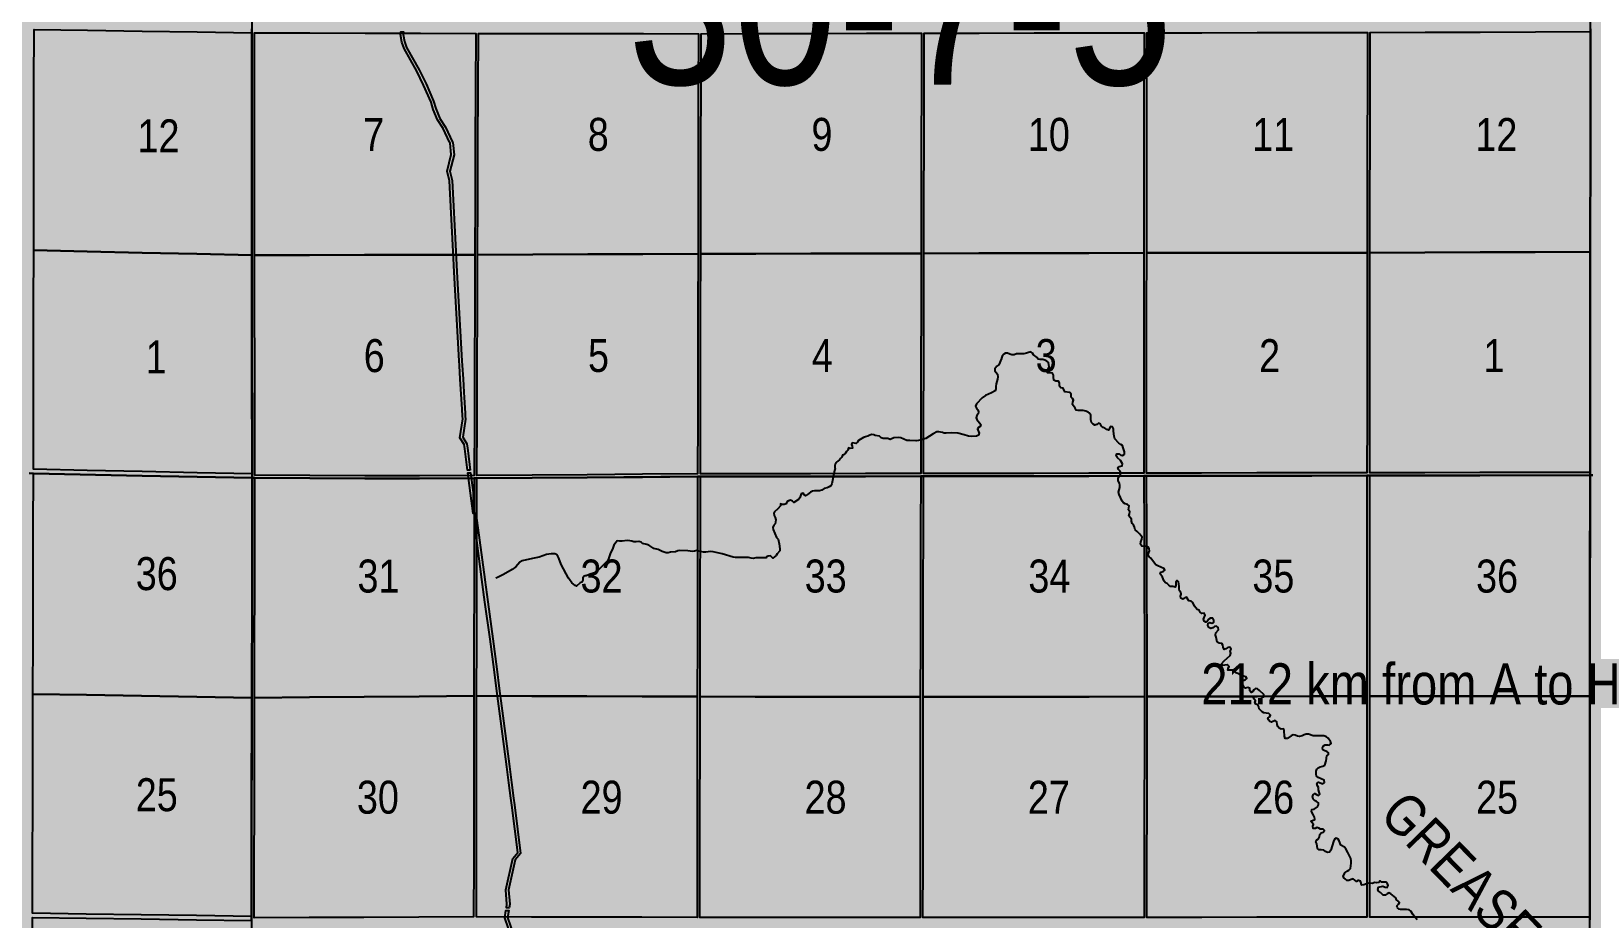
# Model space of a CAD drawing. Extents: x 639460 to 650829, y 5702863 to 5715975.
# Drawn here: x 645474.1 to 645853.1, y 5712428.6 to 5712644.2 of the extents above; entities that cross this region are included whole.
import ezdxf
from ezdxf.enums import TextEntityAlignment as Align

# ---------------------------------------------------------------- set-up
doc = ezdxf.new("R2010")
doc.units = 0
doc.header["$LTSCALE"] = 5
doc.linetypes.add('DASHED2', pattern=[9.525, 6.35, -3.175])
for name, color, linetype in [('P-PROPOSED', 10, 'Continuous'), ('Quarters', 8, 'Continuous'), ('RoadSeg', 57, 'DASHED2'), ('ROUTE-MAP-LABELS', 210, 'Continuous'), ('T-WATER', 160, 'Continuous'), ('T-WATER-T', 170, 'Continuous')]:
    doc.layers.add(name, color=color, linetype=linetype)
doc.layers.add('ROUTE-MAP-BACKGROUND-H', color=7, linetype='Continuous', true_color=0xf0ebff)
doc.styles.add('120', font='ARIALN.TTF', dxfattribs={"height": 13})
doc.styles.add('80', font='ARIALN.TTF', dxfattribs={"height": 10})
doc.styles.add('TXT', font='ARIALN.TTF', dxfattribs={"height": 0.2})

# ---------------------------------------------------------------- blocks, each defined once
blk = doc.blocks.new('*U440')
h = blk.add_hatch(color=255)
edge = h.paths.add_edge_path()
edge.add_line((-49, -11.5), (49, -11.5))
edge.add_arc((49, -5.5), 6, 270, 360)
edge.add_line((55, -5.5), (55, 4))
edge.add_arc((49, 4), 6, 0, 90)
edge.add_line((49, 10), (-49, 10))
edge.add_arc((-49, 4), 6, 90, 180)
edge.add_line((-55, 4), (-55, -5.5))
edge.add_arc((-49, -5.5), 6, 180, 270)
at = {"color": 210, "flags": 128}
blk.add_lwpolyline([(-49, -11.5, 3, 3, 0), (49, -11.5, 3, 3, 0.414214), (55, -5.5, 3, 3, 0), (55, 4, 3, 0, 0.414214), (49, 10, 0, 0, 0), (-49, 10, 0, 0, 0.414214), (-55, 4, 0, 0, 0), (-55, -5.5, 0, 3, 0.414214)], format="xyseb", close=True, dxfattribs=at)
for points in [[(-215.18, -182.67, 0, 7.5, 0), (0, 0, 0, 0, 0)], [(240.57, -23.37, 0, 7.5, 0), (0, 0, 0, 0, 0)]]:
    blk.add_lwpolyline(points, format="xyseb", dxfattribs=at)
at = {"color": 210, "style": '80'}
blk.add_attdef('ENTER_TEXT_001', (-35.99, -5), '', height=10, dxfattribs=at)

msp = doc.modelspace()

# ---------------------------------------------------------------- hatches: boundary and pattern name
at = {"layer": 'ROUTE-MAP-BACKGROUND-H'}
h = msp.add_hatch(color=256, dxfattribs=at)
h.dxf.hatch_style = 1
h.paths.add_polyline_path([(644722.08, 5712923.1), (644716.33, 5711989.96), (646823.87, 5711989.96), (646818.02, 5712923.32)])

# ---------------------------------------------------------------- linework, layer by layer
at = {"layer": 'P-PROPOSED'}
for points in [[(645580.72, 5712537.56), (645580.05, 5712537.56), (645579.38, 5712542.71), (645579.3, 5712543.31), (645579.24, 5712543.76), (645578.18, 5712545.45), (645578.87, 5712550.02), (645578.82, 5712550.72), (645578.72, 5712552.4), (645578.29, 5712559.67), (645578.09, 5712562.96), (645578.02, 5712564.13), (645576.82, 5712585.66), (645576.56, 5712590.7), (645575.84, 5712604.67), (645575.68, 5712607.82), (645575.07, 5712610.18), (645576.1, 5712614.18), (645575.82, 5712616.95), (645575.69, 5712617.24), (645574.09, 5712620.57), (645572.75, 5712622.66), (645571.72, 5712625.14), (645571.18, 5712626.92), (645569.38, 5712631.07), (645567.75, 5712634.48), (645564.65, 5712639.94), (645564.06, 5712641.51), (645563.76, 5712643.35), (645563.83, 5712643.97), (645564.49, 5712643.97), (645564.48, 5712643.89), (645564.43, 5712643.37), (645564.7, 5712641.68), (645565.25, 5712640.22), (645568.34, 5712634.78), (645569.98, 5712631.34), (645571.8, 5712627.15), (645572.34, 5712625.36), (645573.33, 5712622.97), (645574.67, 5712620.89), (645576.42, 5712617.24), (645576.47, 5712617.13), (645576.77, 5712614.13), (645575.75, 5712610.18), (645576.33, 5712607.92), (645577.22, 5712590.73), (645577.22, 5712590.7), (645577.48, 5712585.69), (645578.69, 5712564.13), (645578.75, 5712563), (645578.95, 5712559.71), (645579.14, 5712556.54), (645579.22, 5712555.23), (645579.44, 5712551.42), (645579.49, 5712550.72), (645579.53, 5712549.99), (645578.87, 5712545.59), (645579.87, 5712543.99), (645580.01, 5712542.93), (645580.09, 5712542.33), (645580.72, 5712537.56)], [(645581.42, 5712532.16), (645581.43, 5712527.07), (645580.14, 5712536.89), (645580.8, 5712536.9), (645581.42, 5712532.16)], [(645590.3, 5712432.17), (645590.17, 5712431.33), (645589.5, 5712431.33), (645589.63, 5712432.2), (645589.31, 5712435.68), (645591.01, 5712443.3), (645592.26, 5712444.73), (645590.79, 5712456.19), (645590.57, 5712457.93), (645590.1, 5712461.61), (645589.58, 5712465.56), (645588.13, 5712476.62), (645587.65, 5712480.28), (645587.1, 5712484.54), (645586.5, 5712489.19), (645585.51, 5712496.5), (645584.28, 5712505.54), (645583.56, 5712510.98), (645582.29, 5712520.51), (645582.09, 5712522), (645582.09, 5712527.09), (645582.94, 5712520.6), (645584.22, 5712510.98), (645584.23, 5712510.96), (645584.94, 5712505.63), (645586.16, 5712496.59), (645587.15, 5712489.27), (645587.76, 5712484.54), (645588.31, 5712480.37), (645588.78, 5712476.7), (645590.24, 5712465.64), (645590.75, 5712461.69), (645591.24, 5712457.93), (645591.45, 5712456.27), (645592.95, 5712444.52), (645591.62, 5712442.99), (645589.98, 5712435.64), (645590.3, 5712432.17)]]:
    msp.add_lwpolyline(points, close=True, dxfattribs=at)
msp.add_lwpolyline([(645590.03, 5712426.27), (645589.11, 5712428.86), (645589.39, 5712430.67), (645590.06, 5712430.67), (645589.79, 5712428.92), (645591.25, 5712424.78)], dxfattribs=at)
at = {"layer": 'Quarters'}
for points in [[(645474.07, 5712860.03), (645475.08, 5712860.03), (645501.42, 5712859.8), (645510.88, 5712859.72), (645528.1, 5712859.57), (645528.07, 5712832.23), (645528.04, 5712805.43), (645528.01, 5712778.64), (645527.98, 5712752.17), (645527.97, 5712751.17), (645527.94, 5712724.37), (645527.91, 5712697.57), (645527.88, 5712670.82), (645527.67, 5712644.77), (645527.66, 5712643.77), (645527.65, 5712616.76), (645527.63, 5712589.75), (645527.69, 5712563.05), (645527.75, 5712536.69), (645527.75, 5712535.68), (645527.75, 5712535.68), (645501.01, 5712536.23), (645474.6, 5712536.78), (645473.59, 5712536.8)], [(645853.35, 5712536.34), (645852.68, 5712536.34), (645852.68, 5712537.01), (645852.7, 5712563.78), (645852.72, 5712590.55), (645852.75, 5712617.32), (645852.78, 5712644.09), (645852.78, 5712644.76), (645852.72, 5712671.52), (645852.67, 5712698.27), (645852.65, 5712725.28), (645852.63, 5712752.3), (645852.63, 5712752.97), (645852.59, 5712779.75), (645852.56, 5712806.5), (645852.61, 5712833.13), (645852.67, 5712860.05), (645853.34, 5712860.06)], [(645852.78, 5712644.76), (645852.78, 5712644.09), (645852.75, 5712617.32), (645852.72, 5712590.55), (645852.7, 5712563.78), (645852.68, 5712537.01), (645852.68, 5712536.34), (645852.68, 5712536.34), (645825.92, 5712536.3), (645799.16, 5712536.25), (645798.49, 5712536.25), (645771.73, 5712536.21), (645744.98, 5712536.17), (645744.31, 5712536.16), (645717.55, 5712536.12), (645690.79, 5712536.08), (645690.12, 5712536.08), (645663.36, 5712536.03), (645636.61, 5712535.99), (645635.94, 5712535.99), (645609.13, 5712535.79), (645582.33, 5712535.59), (645581.66, 5712535.59), (645555.11, 5712535.54), (645528.42, 5712535.68), (645527.75, 5712535.68), (645527.75, 5712536.69), (645527.69, 5712563.05), (645527.63, 5712589.75), (645527.65, 5712616.76), (645527.66, 5712643.77), (645527.67, 5712644.77)], [(645473.59, 5712536.8), (645474.6, 5712536.78), (645501.01, 5712536.23), (645527.75, 5712535.68), (645527.7, 5712508.98), (645527.65, 5712482.28), (645527.6, 5712455.58), (645527.56, 5712429.21), (645527.56, 5712428.21), (645527.51, 5712401.5), (645527.47, 5712374.8), (645527.43, 5712348.1), (645527.39, 5712321.73), (645527.38, 5712320.73), (645527.34, 5712294.03), (645527.3, 5712267.33), (645527.25, 5712240.63), (645527.21, 5712214.26), (645527.21, 5712213.26)], [(645527.56, 5712428.21), (645527.56, 5712429.21), (645527.6, 5712455.58), (645527.65, 5712482.28), (645527.7, 5712508.98), (645527.75, 5712535.68), (645528.42, 5712535.68), (645555.11, 5712535.54), (645581.66, 5712535.59), (645582.33, 5712535.59), (645609.13, 5712535.79), (645635.94, 5712535.99), (645636.61, 5712535.99), (645663.36, 5712536.03), (645690.12, 5712536.08), (645690.79, 5712536.08), (645717.55, 5712536.12), (645744.31, 5712536.16), (645744.98, 5712536.17), (645771.73, 5712536.21), (645798.49, 5712536.25), (645799.16, 5712536.25), (645825.92, 5712536.3), (645852.68, 5712536.34), (645852.66, 5712509.52), (645852.65, 5712482.7), (645852.63, 5712455.88), (645852.62, 5712429.06), (645852.62, 5712428.39)], [(645853.42, 5712212.99), (645852.75, 5712212.99), (645852.74, 5712213.66), (645852.69, 5712240.29), (645852.63, 5712266.92), (645852.62, 5712293.7), (645852.61, 5712320.49), (645852.61, 5712321.16), (645852.6, 5712347.96), (645852.59, 5712374.75), (645852.6, 5712401.57), (645852.62, 5712428.39), (645852.62, 5712429.06), (645852.63, 5712455.88), (645852.65, 5712482.7), (645852.66, 5712509.52), (645852.68, 5712536.34), (645853.35, 5712536.34)]]:
    msp.add_lwpolyline(points, dxfattribs=at)
for points in [[(645487.66, 5712590.7), (645474.68, 5712591.01), (645474.7, 5712604.41), (645474.72, 5712617.8), (645474.74, 5712631.2), (645474.76, 5712644.59), (645487.73, 5712644.39), (645501.04, 5712644.18), (645514.35, 5712643.97), (645527.66, 5712643.77), (645527.65, 5712630.26), (645527.65, 5712616.76), (645527.64, 5712603.25), (645527.63, 5712589.75), (645514.31, 5712590.06), (645500.99, 5712590.38), (645487.66, 5712590.7)], [(645541.68, 5712589.78), (645528.3, 5712589.75), (645528.31, 5712603.25), (645528.32, 5712616.75), (645528.32, 5712630.26), (645528.32, 5712643.76), (645541.75, 5712643.72), (645555.18, 5712643.68), (645568.6, 5712643.64), (645582.03, 5712643.6), (645581.97, 5712630.13), (645581.91, 5712616.65), (645581.87, 5712603.27), (645581.83, 5712589.89), (645568.44, 5712589.86), (645555.06, 5712589.82), (645541.68, 5712589.78)], [(645595.88, 5712589.95), (645582.5, 5712589.89), (645582.54, 5712603.27), (645582.58, 5712616.65), (645582.64, 5712630.13), (645582.7, 5712643.6), (645596.05, 5712643.59), (645609.41, 5712643.57), (645622.76, 5712643.56), (645636.12, 5712643.54), (645636.1, 5712630.18), (645636.07, 5712616.82), (645636.05, 5712603.46), (645636.03, 5712590.1), (645622.64, 5712590.05), (645609.26, 5712590), (645595.88, 5712589.95)], [(645650.08, 5712590.13), (645636.7, 5712590.1), (645636.72, 5712603.46), (645636.74, 5712616.82), (645636.77, 5712630.18), (645636.79, 5712643.54), (645650.17, 5712643.57), (645663.54, 5712643.61), (645676.92, 5712643.64), (645690.3, 5712643.67), (645690.28, 5712630.31), (645690.25, 5712616.94), (645690.23, 5712603.57), (645690.21, 5712590.21), (645676.83, 5712590.18), (645663.45, 5712590.15), (645650.08, 5712590.13)], [(645704.24, 5712590.23), (645690.88, 5712590.21), (645690.9, 5712603.58), (645690.92, 5712616.94), (645690.94, 5712630.31), (645690.97, 5712643.67), (645704.31, 5712643.7), (645717.66, 5712643.73), (645731, 5712643.75), (645744.35, 5712643.78), (645744.34, 5712630.41), (645744.34, 5712617.04), (645744.33, 5712603.67), (645744.33, 5712590.31), (645730.96, 5712590.28), (645717.6, 5712590.26), (645704.24, 5712590.23)], [(645758.38, 5712590.32), (645745, 5712590.31), (645745, 5712603.67), (645745.01, 5712617.04), (645745.01, 5712630.41), (645745.02, 5712643.78), (645758.41, 5712643.79), (645771.81, 5712643.8), (645785.21, 5712643.82), (645798.6, 5712643.83), (645798.59, 5712630.47), (645798.58, 5712617.1), (645798.56, 5712603.74), (645798.55, 5712590.38), (645785.16, 5712590.36), (645771.77, 5712590.34), (645758.38, 5712590.32)], [(645852.72, 5712590.55), (645839.35, 5712590.51), (645825.97, 5712590.47), (645812.59, 5712590.42), (645799.22, 5712590.38), (645799.23, 5712603.74), (645799.24, 5712617.11), (645799.26, 5712630.47), (645799.27, 5712643.83), (645812.65, 5712643.9), (645826.03, 5712643.96), (645839.41, 5712644.03), (645852.78, 5712644.09), (645852.77, 5712630.71), (645852.75, 5712617.32), (645852.74, 5712603.94), (645852.72, 5712590.55)], [(645487.63, 5712537.51), (645474.6, 5712537.78), (645474.62, 5712550.84), (645474.64, 5712564.23), (645474.66, 5712577.62), (645474.68, 5712591.01), (645487.66, 5712590.7), (645500.99, 5712590.38), (645514.31, 5712590.06), (645527.63, 5712589.75), (645527.66, 5712576.4), (645527.69, 5712563.05), (645527.72, 5712549.7), (645527.75, 5712536.69), (645514.38, 5712536.96), (645501, 5712537.24), (645487.63, 5712537.51)], [(645541.76, 5712536.28), (645528.42, 5712536.35), (645528.39, 5712549.7), (645528.36, 5712563.05), (645528.33, 5712576.4), (645528.3, 5712589.75), (645541.68, 5712589.78), (645555.06, 5712589.82), (645568.44, 5712589.86), (645581.83, 5712589.89), (645581.78, 5712576.48), (645581.74, 5712563.07), (645581.7, 5712549.66), (645581.66, 5712536.26), (645568.38, 5712536.23), (645555.11, 5712536.21), (645541.76, 5712536.28)], [(645595.73, 5712536.36), (645582.33, 5712536.26), (645582.37, 5712549.67), (645582.41, 5712563.08), (645582.45, 5712576.49), (645582.5, 5712589.89), (645595.88, 5712589.95), (645609.26, 5712590), (645622.64, 5712590.05), (645636.03, 5712590.1), (645636.01, 5712576.74), (645635.98, 5712563.38), (645635.96, 5712550.02), (645635.94, 5712536.66), (645622.54, 5712536.56), (645609.13, 5712536.46), (645595.73, 5712536.36)], [(645649.99, 5712536.68), (645636.61, 5712536.66), (645636.63, 5712550.02), (645636.65, 5712563.38), (645636.67, 5712576.74), (645636.7, 5712590.1), (645650.08, 5712590.13), (645663.45, 5712590.15), (645676.83, 5712590.18), (645690.21, 5712590.21), (645690.19, 5712576.84), (645690.17, 5712563.48), (645690.14, 5712550.11), (645690.12, 5712536.75), (645676.74, 5712536.72), (645663.36, 5712536.7), (645649.99, 5712536.68)], [(645704.17, 5712536.77), (645690.79, 5712536.75), (645690.81, 5712550.11), (645690.84, 5712563.48), (645690.86, 5712576.84), (645690.88, 5712590.21), (645704.24, 5712590.23), (645717.6, 5712590.26), (645730.96, 5712590.28), (645744.33, 5712590.31), (645744.32, 5712576.94), (645744.32, 5712563.57), (645744.31, 5712550.2), (645744.31, 5712536.83), (645730.93, 5712536.81), (645717.55, 5712536.79), (645704.17, 5712536.77)], [(645758.35, 5712536.86), (645744.98, 5712536.84), (645744.98, 5712550.2), (645744.99, 5712563.57), (645744.99, 5712576.94), (645745, 5712590.31), (645758.38, 5712590.32), (645771.77, 5712590.34), (645785.16, 5712590.36), (645798.55, 5712590.38), (645798.53, 5712577.01), (645798.52, 5712563.65), (645798.51, 5712550.29), (645798.49, 5712536.92), (645785.11, 5712536.9), (645771.73, 5712536.88), (645758.35, 5712536.86)], [(645799.22, 5712590.38), (645812.59, 5712590.42), (645825.97, 5712590.47), (645839.35, 5712590.51), (645852.72, 5712590.55), (645852.71, 5712577.17), (645852.7, 5712563.78), (645852.69, 5712550.4), (645852.68, 5712537.01), (645839.3, 5712536.99), (645825.92, 5712536.97), (645812.54, 5712536.95), (645799.16, 5712536.92), (645799.18, 5712550.29), (645799.19, 5712563.65), (645799.2, 5712577.01), (645799.22, 5712590.38)], [(645487.53, 5712482.98), (645474.49, 5712483.21), (645474.52, 5712496.6), (645474.54, 5712510), (645474.57, 5712523.39), (645474.6, 5712536.78), (645487.63, 5712536.51), (645501.01, 5712536.23), (645514.38, 5712535.96), (645527.75, 5712535.68), (645527.72, 5712522.33), (645527.7, 5712508.98), (645527.67, 5712495.63), (645527.65, 5712482.28), (645514.27, 5712482.51), (645500.9, 5712482.75), (645487.53, 5712482.98)], [(645595.65, 5712482.73), (645582.24, 5712482.77), (645582.27, 5712496.1), (645582.3, 5712509.42), (645582.32, 5712522.51), (645582.33, 5712535.59), (645595.73, 5712535.69), (645609.13, 5712535.79), (645622.53, 5712535.89), (645635.94, 5712535.99), (645635.92, 5712522.76), (645635.9, 5712509.53), (645635.88, 5712496.06), (645635.86, 5712482.59), (645622.46, 5712482.64), (645609.05, 5712482.68), (645595.65, 5712482.73)], [(645649.9, 5712482.57), (645636.53, 5712482.59), (645636.55, 5712496.06), (645636.57, 5712509.52), (645636.59, 5712522.76), (645636.61, 5712535.99), (645649.98, 5712536.01), (645663.36, 5712536.03), (645676.74, 5712536.05), (645690.12, 5712536.08), (645690.09, 5712522.66), (645690.06, 5712509.25), (645690.03, 5712495.87), (645690, 5712482.49), (645676.63, 5712482.51), (645663.27, 5712482.54), (645649.9, 5712482.57)], [(645704.13, 5712482.51), (645690.67, 5712482.49), (645690.7, 5712495.87), (645690.73, 5712509.26), (645690.76, 5712522.67), (645690.79, 5712536.08), (645704.17, 5712536.1), (645717.55, 5712536.12), (645730.93, 5712536.14), (645744.31, 5712536.16), (645744.35, 5712522.77), (645744.39, 5712509.38), (645744.44, 5712495.98), (645744.48, 5712482.58), (645731.03, 5712482.56), (645717.58, 5712482.53), (645704.13, 5712482.51)], [(645758.49, 5712482.6), (645745.15, 5712482.58), (645745.11, 5712495.98), (645745.06, 5712509.39), (645745.02, 5712522.78), (645744.98, 5712536.17), (645758.35, 5712536.19), (645771.73, 5712536.21), (645785.11, 5712536.23), (645798.49, 5712536.25), (645798.49, 5712522.88), (645798.5, 5712509.5), (645798.5, 5712496.09), (645798.5, 5712482.68), (645785.17, 5712482.66), (645771.83, 5712482.63), (645758.49, 5712482.6)], [(645812.54, 5712482.69), (645799.17, 5712482.68), (645799.17, 5712496.09), (645799.17, 5712509.5), (645799.16, 5712522.88), (645799.16, 5712536.25), (645812.54, 5712536.28), (645825.92, 5712536.3), (645839.3, 5712536.32), (645852.68, 5712536.34), (645852.67, 5712522.93), (645852.66, 5712509.52), (645852.65, 5712496.11), (645852.65, 5712482.7), (645839.28, 5712482.7), (645825.91, 5712482.69), (645812.54, 5712482.69)], [(645541.63, 5712482.41), (645528.32, 5712482.28), (645528.34, 5712495.63), (645528.37, 5712508.99), (645528.39, 5712522.33), (645528.42, 5712535.68), (645541.76, 5712535.61), (645555.11, 5712535.54), (645568.38, 5712535.56), (645581.66, 5712535.59), (645581.65, 5712522.5), (645581.63, 5712509.42), (645581.6, 5712496.1), (645581.57, 5712482.77), (645568.26, 5712482.65), (645554.95, 5712482.53), (645541.63, 5712482.41)], [(645487.43, 5712429.79), (645474.39, 5712429.98), (645474.41, 5712443.04), (645474.44, 5712456.43), (645474.47, 5712469.82), (645474.49, 5712483.21), (645487.53, 5712482.98), (645500.9, 5712482.75), (645514.27, 5712482.51), (645527.65, 5712482.28), (645527.62, 5712468.93), (645527.6, 5712455.58), (645527.58, 5712442.23), (645527.56, 5712429.21), (645514.18, 5712429.4), (645500.81, 5712429.6), (645487.43, 5712429.79)], [(645541.55, 5712428.92), (645528.23, 5712428.88), (645528.25, 5712442.23), (645528.27, 5712455.58), (645528.29, 5712468.93), (645528.32, 5712482.28), (645541.63, 5712482.41), (645554.95, 5712482.53), (645568.26, 5712482.65), (645581.57, 5712482.77), (645581.56, 5712469.35), (645581.55, 5712455.92), (645581.54, 5712442.49), (645581.53, 5712429.07), (645568.21, 5712429.02), (645554.88, 5712428.97), (645541.55, 5712428.92)], [(645595.6, 5712429.04), (645582.2, 5712429.07), (645582.21, 5712442.49), (645582.22, 5712455.92), (645582.23, 5712469.34), (645582.24, 5712482.77), (645595.65, 5712482.73), (645609.05, 5712482.68), (645622.46, 5712482.64), (645635.86, 5712482.59), (645635.84, 5712469.19), (645635.83, 5712455.78), (645635.81, 5712442.38), (645635.79, 5712428.97), (645622.39, 5712428.99), (645608.99, 5712429.02), (645595.6, 5712429.04)], [(645649.85, 5712428.96), (645636.46, 5712428.97), (645636.48, 5712442.37), (645636.5, 5712455.78), (645636.51, 5712469.19), (645636.53, 5712482.59), (645649.9, 5712482.57), (645663.27, 5712482.54), (645676.63, 5712482.51), (645690, 5712482.49), (645690, 5712469.1), (645690, 5712455.72), (645690, 5712442.33), (645689.99, 5712428.95), (645676.61, 5712428.95), (645663.23, 5712428.96), (645649.85, 5712428.96)], [(645704.09, 5712428.95), (645690.66, 5712428.95), (645690.67, 5712442.33), (645690.67, 5712455.72), (645690.67, 5712469.1), (645690.67, 5712482.49), (645704.13, 5712482.51), (645717.58, 5712482.53), (645731.03, 5712482.56), (645744.48, 5712482.58), (645744.45, 5712469.17), (645744.42, 5712455.77), (645744.39, 5712442.37), (645744.36, 5712428.96), (645730.94, 5712428.96), (645717.51, 5712428.96), (645704.09, 5712428.95)], [(645758.4, 5712428.98), (645745.03, 5712428.97), (645745.06, 5712442.37), (645745.09, 5712455.77), (645745.12, 5712469.18), (645745.15, 5712482.58), (645758.49, 5712482.6), (645771.83, 5712482.63), (645785.17, 5712482.66), (645798.5, 5712482.68), (645798.5, 5712469.27), (645798.5, 5712455.86), (645798.49, 5712442.45), (645798.49, 5712429.04), (645785.12, 5712429.02), (645771.76, 5712429), (645758.4, 5712428.98)], [(645812.52, 5712429.05), (645799.16, 5712429.04), (645799.16, 5712442.45), (645799.17, 5712455.86), (645799.17, 5712469.27), (645799.17, 5712482.68), (645812.54, 5712482.69), (645825.91, 5712482.69), (645839.28, 5712482.7), (645852.65, 5712482.7), (645852.64, 5712469.29), (645852.63, 5712455.88), (645852.62, 5712442.47), (645852.62, 5712429.06), (645839.25, 5712429.06), (645825.89, 5712429.05), (645812.52, 5712429.05)], [(645487.33, 5712375.26), (645474.28, 5712375.41), (645474.31, 5712388.8), (645474.34, 5712402.2), (645474.36, 5712415.59), (645474.39, 5712428.98), (645487.43, 5712428.79), (645500.81, 5712428.59), (645514.18, 5712428.4), (645527.56, 5712428.21), (645527.54, 5712414.85), (645527.51, 5712401.5), (645527.49, 5712388.15), (645527.47, 5712374.8), (645514.09, 5712374.96), (645500.71, 5712375.11), (645487.33, 5712375.26)]]:
    msp.add_lwpolyline(points, close=True, dxfattribs=at)
at = {"layer": 'T-WATER', "linetype": 'Continuous'}
msp.add_lwpolyline([(645810.71, 5712428.37), (645809.73, 5712429.6), (645809.18, 5712430.46), (645808.75, 5712430.78), (645808.07, 5712430.87), (645806.79, 5712430.88), (645806.62, 5712430.93), (645806.31, 5712431.01), (645805.93, 5712431.32), (645805.85, 5712431.59), (645805.79, 5712431.8), (645806.14, 5712432.17), (645806.42, 5712432.58), (645806.1, 5712432.95), (645805.68, 5712433.24), (645805.47, 5712433.7), (645805.13, 5712434.06), (645804.69, 5712434.35), (645804.27, 5712434.73), (645803.82, 5712434.92), (645803.38, 5712434.69), (645802.95, 5712434.37), (645802.46, 5712434.35), (645801.75, 5712435.01), (645801.34, 5712435.32), (645801.14, 5712435.78), (645801.31, 5712436.29), (645802.38, 5712436.53), (645802.9, 5712436.34), (645803.38, 5712436.27), (645803.68, 5712436.68), (645803.5, 5712437.15), (645803.17, 5712437.53), (645802.63, 5712437.5), (645802.14, 5712437.56), (645801.73, 5712437.83), (645801.37, 5712437.45), (645800.85, 5712437.4), (645800.36, 5712437.48), (645799.86, 5712437.22), (645798.76, 5712437.31), (645797.77, 5712436.9), (645797.29, 5712436.8), (645797.08, 5712437.23), (645797.05, 5712437.31), (645796.89, 5712437.77), (645796.42, 5712437.9), (645796.4, 5712437.91), (645795.96, 5712437.69), (645795.14, 5712438.3), (645794.63, 5712438.19), (645794.12, 5712437.92), (645793.63, 5712437.95), (645793.27, 5712438.28), (645792.87, 5712438.54), (645792.69, 5712438.98), (645793.23, 5712439.88), (645793.66, 5712440.23), (645794.11, 5712440.43), (645794.47, 5712440.83), (645794.65, 5712442.15), (645794.66, 5712442.74), (645794.58, 5712443.27), (645793.89, 5712444.76), (645793.37, 5712445.65), (645793.02, 5712446.03), (645792.13, 5712446.49), (645791.76, 5712447.55), (645791.48, 5712447.97), (645791.04, 5712448.21), (645790.6, 5712447.97), (645790.37, 5712447.43), (645789.73, 5712445.28), (645789.42, 5712444.83), (645788.88, 5712444.74), (645788.42, 5712444.94), (645788, 5712445.27), (645787.37, 5712445.37), (645786.88, 5712445.37), (645786.45, 5712445.7), (645786.3, 5712446.82), (645786.12, 5712447.32), (645786.33, 5712447.77), (645786.71, 5712448.09), (645786.99, 5712448.5), (645787.02, 5712449.14), (645787.4, 5712449.53), (645787.87, 5712449.7), (645788.19, 5712450.04), (645787.87, 5712450.38), (645787.23, 5712450.36), (645786.83, 5712450.67), (645786.34, 5712450.83), (645785.92, 5712450.56), (645785.44, 5712450.57), (645785.35, 5712451.11), (645785.53, 5712451.57), (645785.18, 5712451.92), (645784.9, 5712452.33), (645785.85, 5712452.76), (645785.87, 5712452.83), (645785.76, 5712453.34), (645785.54, 5712453.8), (645784.99, 5712454.67), (645785.1, 5712455.14), (645785.65, 5712455.26), (645786.46, 5712455.86), (645786.72, 5712456.27), (645786.71, 5712456.83), (645786.27, 5712457.11), (645785.77, 5712457.33), (645785.44, 5712457.67), (645785.32, 5712458.12), (645785.28, 5712458.25), (645785.47, 5712458.74), (645785.85, 5712459.08), (645786.23, 5712458.8), (645786.72, 5712458.6), (645787.05, 5712458.93), (645786.87, 5712459.4), (645786.74, 5712459.93), (645786.72, 5712460.5), (645786.49, 5712460.95), (645786.36, 5712461.52), (645786.75, 5712461.84), (645787.74, 5712461.42), (645788.11, 5712461.65), (645788.16, 5712461.76), (645788.1, 5712462.26), (645786.64, 5712462.92), (645786.27, 5712463.25), (645786.15, 5712463.8), (645786.18, 5712464.45), (645786.36, 5712464.94), (645786.67, 5712465.3), (645787.15, 5712465.54), (645787.75, 5712465.66), (645788.23, 5712465.96), (645788.61, 5712466.96), (645788.79, 5712468.2), (645789.14, 5712468.53), (645789.17, 5712468.97), (645788.75, 5712469.22), (645788.25, 5712469.39), (645787.8, 5712469.64), (645787.68, 5712470.17), (645787.92, 5712470.61), (645788.33, 5712470.89), (645788.94, 5712470.89), (645789.33, 5712470.81), (645789.84, 5712471.2), (645789.68, 5712471.69), (645789.07, 5712472.47), (645788.67, 5712472.82), (645788.05, 5712473.02), (645786.02, 5712473.04), (645785.43, 5712473.1), (645784.3, 5712473.44), (645783.73, 5712473.48), (645783.23, 5712473.32), (645782.79, 5712473.09), (645782.15, 5712472.91), (645781.6, 5712472.98), (645781.09, 5712473.19), (645780.57, 5712473.29), (645780.09, 5712473.09), (645779.28, 5712472.49), (645779.16, 5712472.44), (645778.67, 5712472.43), (645778.44, 5712472.98), (645778.42, 5712474.24), (645778.31, 5712474.71), (645778.19, 5712474.75), (645777.64, 5712474.71), (645777.18, 5712474.92), (645776.83, 5712475.36), (645776.67, 5712475.83), (645776.63, 5712476.47), (645776.23, 5712476.78), (645775.31, 5712476.34), (645774.87, 5712476.57), (645774.55, 5712476.91), (645774.39, 5712477.38), (645774.82, 5712477.66), (645775.09, 5712478.08), (645774.69, 5712478.49), (645774.01, 5712478.59), (645773.49, 5712478.63), (645773.06, 5712478.86), (645772.33, 5712479.61), (645772.24, 5712480.1), (645771.98, 5712480.56), (645771.52, 5712480.75), (645771.23, 5712481.14), (645771.45, 5712481.58), (645770.82, 5712482.32), (645771.17, 5712482.65), (645771.33, 5712482.7), (645772.54, 5712482.72), (645773, 5712482.53), (645773.46, 5712482.55), (645773.5, 5712482.59), (645773.45, 5712483.11), (645772.4, 5712484.1), (645771.93, 5712484.45), (645771.45, 5712484.54), (645771.04, 5712484.22), (645770.78, 5712483.8), (645770.35, 5712483.55), (645770.08, 5712483.97), (645770.01, 5712484.62), (645769.94, 5712484.64), (645769.92, 5712484.65), (645769.53, 5712484.77), (645768.96, 5712484.65), (645768.56, 5712484.99), (645768.32, 5712485.53), (645768.19, 5712486.01), (645768.47, 5712486.47), (645768.94, 5712486.65), (645769.33, 5712486.95), (645769.04, 5712487.35), (645768.49, 5712487.55), (645768.01, 5712487.66), (645767.65, 5712487.96), (645767.15, 5712488.2), (645766.68, 5712488.35), (645766.33, 5712488.72), (645765.92, 5712488.99), (645764.69, 5712488.98), (645764.79, 5712489.45), (645765.05, 5712489.87), (645764.73, 5712490.21), (645764.56, 5712490.27), (645763.42, 5712490.17), (645763.13, 5712490.51), (645763.8, 5712491.24), (645765.3, 5712492.6), (645765.41, 5712493.12), (645765.31, 5712493.63), (645765.49, 5712494.12), (645765.19, 5712494.58), (645764.67, 5712494.54), (645764.25, 5712494.21), (645763.79, 5712494.02), (645763.58, 5712494.61), (645763.51, 5712495.1), (645763.22, 5712495.5), (645762.58, 5712495.53), (645762.13, 5712495.84), (645761.91, 5712496.99), (645761.72, 5712497.54), (645761.77, 5712498.04), (645762.4, 5712498.79), (645762.43, 5712498.91), (645762.38, 5712499.4), (645761.97, 5712499.72), (645761.47, 5712499.61), (645761.04, 5712499.26), (645760.55, 5712499.14), (645760.13, 5712499.39), (645759.81, 5712499.88), (645759.89, 5712500.4), (645760.36, 5712500.6), (645760.82, 5712500.41), (645761.21, 5712500.56), (645761.28, 5712500.66), (645761.3, 5712501.18), (645761.09, 5712501.62), (645761.01, 5712501.67), (645760.5, 5712501.67), (645760.11, 5712501.37), (645759.78, 5712500.99), (645759.4, 5712500.7), (645758.94, 5712500.91), (645758.77, 5712501.42), (645759.18, 5712502.37), (645758.97, 5712502.81), (645758.39, 5712502.77), (645757.97, 5712503.09), (645757.72, 5712503.56), (645757.27, 5712503.77), (645756.62, 5712504.52), (645756.2, 5712505.44), (645755.84, 5712505.79), (645755.21, 5712505.88), (645754.65, 5712506.71), (645753.8, 5712506.21), (645753.33, 5712506.49), (645753.18, 5712506.98), (645753.35, 5712507.44), (645753.29, 5712507.9), (645752.99, 5712508.3), (645752.89, 5712508.79), (645752.88, 5712509.31), (645752.78, 5712509.95), (645752.75, 5712510.44), (645752.38, 5712510.75), (645752.08, 5712510.37), (645752.1, 5712509.67), (645751.93, 5712509.19), (645751.33, 5712509.31), (645750.82, 5712509.35), (645750.4, 5712509.64), (645750.01, 5712510.02), (645749.55, 5712510.19), (645749.22, 5712510.6), (645749, 5712511.15), (645748.84, 5712511.55), (645748.29, 5712512.37), (645748.44, 5712512.83), (645749.01, 5712512.99), (645749.42, 5712513.3), (645749.16, 5712513.72), (645747.69, 5712514.36), (645747.25, 5712514.62), (645746.86, 5712515), (645745.98, 5712516.24), (645745.59, 5712516.54), (645745.26, 5712516.92), (645745.7, 5712517.95), (645745.61, 5712518.46), (645745.34, 5712518.88), (645744.86, 5712519.12), (645744.33, 5712519.03), (645743.85, 5712519.13), (645743.53, 5712519.6), (645743.6, 5712520.18), (645743.81, 5712520.79), (645743.86, 5712521.27), (645743.61, 5712521.72), (645743.34, 5712522), (645742.67, 5712522.68), (645742.24, 5712523.12), (645742.07, 5712523.71), (645741.85, 5712524.15), (645741.45, 5712524.58), (645741.35, 5712525.21), (645741.34, 5712525.7), (645740.66, 5712526.44), (645740.82, 5712526.97), (645740.89, 5712527.46), (645740.6, 5712527.91), (645740.64, 5712528.44), (645740.77, 5712528.92), (645740.31, 5712529.22), (645739.8, 5712529.41), (645739.34, 5712529.67), (645739.01, 5712530.06), (645738.29, 5712531.65), (645738.18, 5712532.24), (645738.48, 5712533.35), (645738.51, 5712533.9), (645738.38, 5712534.42), (645738.11, 5712534.94), (645738.04, 5712535.58), (645738.22, 5712535.92), (645738.55, 5712536.35), (645738.72, 5712536.85), (645738.52, 5712537.31), (645738.21, 5712537.65), (645738.14, 5712537.73), (645737.96, 5712538.19), (645738.18, 5712538.32), (645738.39, 5712538.44), (645739.01, 5712538.59), (645739.14, 5712539.08), (645738.9, 5712539.52), (645738.61, 5712539.91), (645737.89, 5712540.58), (645737.6, 5712541.02), (645737.73, 5712541.51), (645738.23, 5712541.54), (645738.68, 5712541.25), (645739.14, 5712541.09), (645739.56, 5712541.36), (645739.61, 5712541.45), (645739.64, 5712542), (645739.26, 5712543.03), (645739.15, 5712543.54), (645738.69, 5712543.78), (645738.26, 5712544.11), (645737.25, 5712545.18), (645737.08, 5712545.82), (645737.04, 5712546.43), (645736.96, 5712547.13), (645736.95, 5712547.63), (645736.73, 5712548.07), (645736.22, 5712548.15), (645735.75, 5712547.24), (645735.32, 5712547.46), (645734.87, 5712547.78), (645734.4, 5712547.95), (645733.99, 5712548.29), (645733.74, 5712548.72), (645733.33, 5712548.98), (645732.87, 5712548.67), (645732.39, 5712548.51), (645731.96, 5712548.75), (645731.63, 5712549.17), (645731.46, 5712549.79), (645731.47, 5712550.42), (645731.42, 5712550.92), (645731.02, 5712551.45), (645730.76, 5712551.67), (645730.25, 5712551.93), (645729.59, 5712552.06), (645728.34, 5712552.03), (645727.84, 5712552.15), (645727.63, 5712552.63), (645727, 5712553.5), (645727.09, 5712554.05), (645727.24, 5712554.54), (645726.98, 5712554.97), (645726.66, 5712555.32), (645726.62, 5712556.04), (645726.3, 5712556.42), (645725.15, 5712556.58), (645724.74, 5712557.49), (645724.12, 5712557.59), (645723.84, 5712557.97), (645723.83, 5712558.67), (645723.64, 5712559.13), (645723.52, 5712559.18), (645722.95, 5712559.21), (645722.46, 5712559.44), (645722.37, 5712560.16), (645722.36, 5712560.67), (645722.11, 5712561.1), (645722.02, 5712561.14), (645720.91, 5712561.23), (645720.87, 5712561.79), (645721.3, 5712562.66), (645721.12, 5712563.74), (645720.76, 5712564.06), (645720.28, 5712564.31), (645719.75, 5712564.44), (645719.13, 5712564.43), (645718.65, 5712564.55), (645718.49, 5712564.75), (645718.36, 5712564.94), (645717.53, 5712565.56), (645717.28, 5712566), (645716.85, 5712566.31), (645716.08, 5712566.06), (645715.77, 5712565.96), (645715.16, 5712565.83), (645713.37, 5712565.79), (645712.8, 5712565.61), (645712.24, 5712565.57), (645711.73, 5712565.72), (645711.23, 5712566), (645710.72, 5712566.01), (645710.28, 5712565.72), (645709.93, 5712565.28), (645709.76, 5712564.73), (645709.75, 5712564.69), (645709.05, 5712563.16), (645708.57, 5712562.81), (645708.09, 5712562.21), (645708.15, 5712561.71), (645708.77, 5712560.85), (645708.88, 5712560.23), (645708.8, 5712559.65), (645708.45, 5712558.51), (645708.36, 5712557.85), (645708.35, 5712557.32), (645708.2, 5712556.85), (645707.28, 5712556.37), (645705.84, 5712555.72), (645705.05, 5712555.13), (645703.63, 5712553.65), (645703.44, 5712553.14), (645703.64, 5712552.64), (645703.97, 5712552.24), (645704.18, 5712551.72), (645704.04, 5712551.24), (645703.73, 5712550.82), (645703.58, 5712550.3), (645703.75, 5712549.84), (645704.7, 5712548.65), (645704.58, 5712548.18), (645704.14, 5712547.94), (645703.9, 5712547.51), (645704.33, 5712546.56), (645704.16, 5712546.09), (645703.65, 5712545.82), (645702.5, 5712545.76), (645701.74, 5712545.79), (645700.68, 5712546.11), (645699.15, 5712546.55), (645697.58, 5712546.61), (645696.28, 5712546.55), (645695.79, 5712546.58), (645695.4, 5712546.68), (645694.55, 5712546.9), (645694.05, 5712546.91), (645693.14, 5712546.39), (645691.35, 5712545.28), (645690.2, 5712544.91), (645689.57, 5712544.8), (645689.13, 5712544.73), (645688.91, 5712544.73), (645687.46, 5712544.76), (645686.76, 5712544.78), (645685.29, 5712545.38), (645684.67, 5712545.47), (645683.59, 5712545.41), (645682.68, 5712545), (645682.15, 5712545.23), (645681.51, 5712545.29), (645680.97, 5712545.27), (645680.5, 5712545.44), (645680.14, 5712545.8), (645679.08, 5712546.01), (645678.69, 5712546.16), (645678.21, 5712546.2), (645677.73, 5712546.04), (645677.27, 5712545.79), (645676.74, 5712545.63), (645676.25, 5712545.54), (645675.43, 5712545.02), (645674.99, 5712544.81), (645674.74, 5712544.4), (645674.4, 5712544.08), (645673.5, 5712544.22), (645673.28, 5712543.79), (645673.47, 5712543.38), (645673.53, 5712542.95), (645673.01, 5712542.84), (645672.54, 5712542.98), (645672.43, 5712542.43), (645672.1, 5712542.09), (645671.88, 5712541.67), (645671.57, 5712541.4), (645671.11, 5712541.24), (645670.97, 5712540.76), (645670.63, 5712540.44), (645670.35, 5712540.05), (645670, 5712539.72), (645669.77, 5712539.59), (645669.49, 5712539.33), (645669.3, 5712539.02), (645669.24, 5712538.7), (645669.29, 5712538.12), (645669.31, 5712537.98), (645669.19, 5712537.46), (645668.5, 5712534.26), (645668.26, 5712533.77), (645667.87, 5712533.49), (645667.43, 5712533.29), (645666.69, 5712533.1), (645666.08, 5712532.74), (645665.5, 5712532.53), (645664.32, 5712532.56), (645663.82, 5712532.43), (645663.38, 5712532.22), (645662.62, 5712531.63), (645662.39, 5712531.48), (645662.21, 5712531.37), (645661.82, 5712531.54), (645661.58, 5712531.98), (645661.08, 5712531.81), (645660.73, 5712530.87), (645660.44, 5712530.48), (645659.27, 5712529.69), (645658.96, 5712530.04), (645658.49, 5712530.27), (645658, 5712530.15), (645657.61, 5712529.85), (645657.43, 5712529.36), (645656.93, 5712529.21), (645656.44, 5712529.25), (645656.04, 5712529.38), (645656.02, 5712528.88), (645655.4, 5712528.19), (645654.6, 5712527.45), (645654.42, 5712527.1), (645654.56, 5712526.6), (645654.8, 5712526.11), (645654.94, 5712525.54), (645654.88, 5712525.03), (645654.74, 5712524.56), (645654.46, 5712524.19), (645654.21, 5712523.64), (645654.29, 5712523.13), (645654.71, 5712522.16), (645655.07, 5712521.2), (645655.46, 5712520.85), (645655.72, 5712519.68), (645655.88, 5712518.45), (645655.89, 5712517.96), (645655.24, 5712517.28), (645654.99, 5712516.86), (645654.23, 5712516.23), (645653.64, 5712516.8), (645653.1, 5712516.69), (645652.64, 5712516.53), (645652.56, 5712516.31), (645650.08, 5712516.25), (645649.41, 5712516.13), (645648.91, 5712516.17), (645648.31, 5712516.35), (645645.17, 5712516.38), (645644.55, 5712516.47), (645641.93, 5712517.22), (645639.71, 5712517.71), (645639.06, 5712517.79), (645638.49, 5712517.77), (645637.9, 5712517.63), (645637.34, 5712517.63), (645635.87, 5712518), (645635.76, 5712518.03), (645635.21, 5712517.93), (645634.65, 5712517.82), (645633.52, 5712517.95), (645631.61, 5712518.08), (645631.1, 5712517.96), (645630.55, 5712517.77), (645629.37, 5712517.63), (645628.8, 5712517.48), (645628.26, 5712517.52), (645627.29, 5712517.81), (645626.36, 5712518.33), (645625.31, 5712518.51), (645624.09, 5712519.32), (645623.59, 5712519.54), (645622.55, 5712519.77), (645622.21, 5712520.11), (645621.66, 5712520.27), (645621.02, 5712520.18), (645620.44, 5712520.2), (645619.92, 5712520.29), (645619.43, 5712520.44), (645618.85, 5712520.46), (645617.58, 5712520.33), (645616.97, 5712520.31), (645616.37, 5712520.38), (645616.13, 5712520.12), (645615.62, 5712519.32), (645615.4, 5712518.87), (645615.26, 5712518.39), (645614.78, 5712517.5), (645614.29, 5712516.02), (645614.05, 5712515.59), (645612.38, 5712513.86), (645611.35, 5712512.87), (645610.85, 5712512.65), (645609.86, 5712512.33), (645608.85, 5712511.94), (645608.64, 5712511.89), (645608.37, 5712511.81), (645608.07, 5712511.43), (645608.06, 5712511.05), (645608.06, 5712510.82), (645607.83, 5712510.38), (645607.37, 5712510.18), (645606.53, 5712509.41), (645606.16, 5712509.6), (645605.4, 5712510.22), (645604.79, 5712511.04), (645604.53, 5712511.38), (645602.81, 5712514.66), (645602.25, 5712516.18), (645602.01, 5712516.67), (645601.67, 5712517.08), (645601.22, 5712517.29), (645600.39, 5712517.29), (645599.23, 5712517.07), (645597.48, 5712516.44), (645595.81, 5712516.12), (645593.32, 5712515.54), (645592.79, 5712515.26), (645591.75, 5712514.11), (645590.9, 5712513.42), (645588.82, 5712512.27), (645587.3, 5712511.5), (645586.9, 5712511.37)], dxfattribs=at)

# ---------------------------------------------------------------- block references
at = {"layer": 'ROUTE-MAP-LABELS'}
ref = msp.add_blockref('*U440', (645808.87, 5712485.67), dxfattribs=at)
ref.add_attrib('ENTER_TEXT_001', '21.2 km from A to H', (645758.25, 5712480.67), dxfattribs={"layer": '0', "color": 210, "height": 10, "style": '80'})

# ---------------------------------------------------------------- texts
at = {"layer": 'RoadSeg', "style": '120'}
msp.add_text('30-7-5', height=39.983, rotation=359.9576, dxfattribs=at).set_placement((645618.97, 5712631.24))
for s, height, p in [('7', 8, (645554.7, 5712615.08)), ('8', 8, (645609.26, 5712615.1)), ('9', 8, (645663.58, 5712615.1)), ('10', 8.004, (645716.14, 5712615.1)), ('11', 8.004, (645770.64, 5712615.08)), ('12', 8.004, (645824.82, 5712615.06)), ('12', 8.004, (645499.89, 5712614.74)), ('1', 8, (645501.87, 5712561.06)), ('6', 8, (645554.84, 5712561.39)), ('5', 8, (645609.31, 5712561.42)), ('4', 8, (645663.67, 5712561.38)), ('3', 8, (645718.04, 5712561.4)), ('2', 8, (645772.3, 5712561.37)), ('1', 8, (645826.8, 5712561.38)), ('36', 8.004, (645499.47, 5712508.45)), ('31', 8.004, (645553.32, 5712507.86)), ('32', 8.004, (645607.5, 5712507.86)), ('33', 8.004, (645661.94, 5712507.86)), ('34', 8.004, (645716.26, 5712507.86)), ('35', 8.004, (645770.66, 5712507.86)), ('36', 8.004, (645825, 5712507.85)), ('25', 8.004, (645499.47, 5712454.76)), ('30', 8.004, (645553.18, 5712454.16)), ('29', 8.004, (645607.51, 5712454.17)), ('28', 8.004, (645661.91, 5712454.16)), ('27', 8.004, (645716.14, 5712454.13)), ('26', 8.004, (645770.62, 5712454.16)), ('25', 8.004, (645825, 5712454.16))]:
    msp.add_text(s, height=height, dxfattribs=at).set_placement(p)
at = {"layer": 'T-WATER-T', "style": 'TXT'}
msp.add_text('GREASE CREEK', height=10.0052, rotation=314.2097, dxfattribs=at).set_placement((645832.7, 5712421.07), align=Align.CENTER)

doc.saveas('drawing.dxf')
